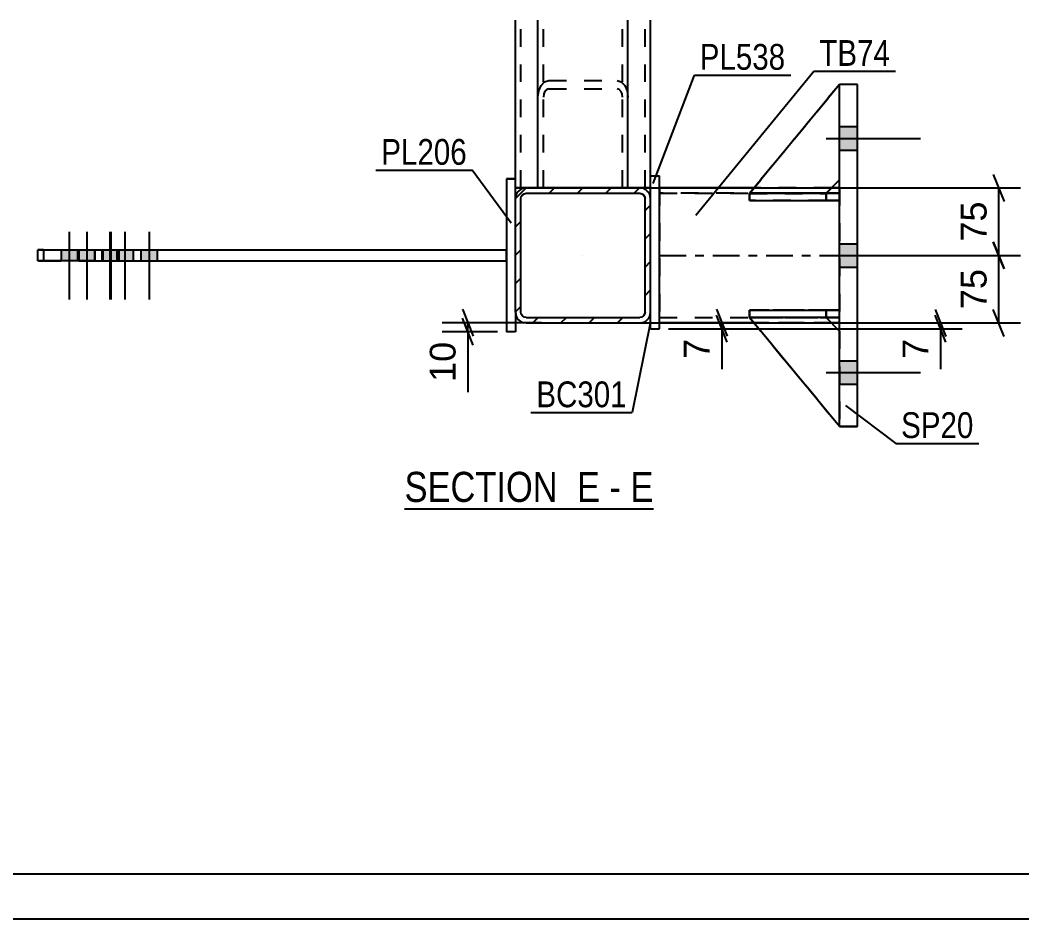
# Model space of a CAD drawing. Header units: millimetres. Extents: x -65 to 776, y -395 to 199.
# Drawn here: x 190.4 to 301.7, y -394.6 to -294.7 of the extents above; entities that cross this region are included whole.
import ezdxf

# ---------------------------------------------------------------- set-up
doc = ezdxf.new("R2010")
doc.units = ezdxf.units.MM
doc.linetypes.add('DXK_LINE_DOT2', pattern=[3.9198, 1.9599, -1.9599])
doc.linetypes.add('DXK_LINE_DOT3', pattern=[5.9187, 2.979, -0.9799, 0.9799, -0.9799])
doc.styles.add('Arial', font='ARIAL.TTF', dxfattribs={"height": 0.2})
doc.styles.add('Arial Narrow', font='ARIALN.TTF', dxfattribs={"height": 0.2})

# ---------------------------------------------------------------- blocks, each defined once
blk = doc.blocks.new('Unknown-318465366-1115')
at = {"color": 5, "linetype": 'Continuous'}
for p, q in [((-59.72, -389.56), (771.28, -389.56)), ((-64.72, -394.56), (776.28, -394.56))]:
    blk.add_line(p, q, dxfattribs=at)
blk = doc.blocks.new('Unknown-318465366-14 - 4032')
at = {"color": 6, "linetype": 'Continuous'}
blk.add_line((233.14, -348.98), (260.79, -348.98), dxfattribs=at)
at = {"color": 0, "linetype": 'Continuous'}
for points in [[(251.25, -348.23), (251.25, -344.73), (233.14, -344.73), (233.14, -348.23)], [(254.86, -348.23), (254.86, -344.73), (252.3, -344.73), (252.3, -348.23)], [(257.18, -348.23), (257.18, -344.73), (255.91, -344.73), (255.91, -348.23)], [(260.79, -348.23), (260.79, -344.73), (258.23, -344.73), (258.23, -348.23)]]:
    blk.add_wipeout(points, dxfattribs=at)
at = {"color": 7, "linetype": 'Continuous', "style": 'Arial Narrow'}
for s, p in [('SECTION ', (233.14, -348.23)), ('E', (252.3, -348.23)), ('E', (258.23, -348.23)), ('-', (255.91, -348.23))]:
    blk.add_text(s, height=3.34, dxfattribs=at).set_placement(p)
blk = doc.blocks.new('Bolt-318465366-4074 - 4032')
at = {"linetype": 'Continuous'}
for points in [[(198.74, -320.23), (196.94, -320.23), (196.94, -321.43), (198.74, -321.43)], [(201.42, -320.23), (199.62, -320.23), (199.62, -321.43), (201.42, -321.43)], [(202.98, -320.23), (201.18, -320.23), (201.18, -321.43), (202.98, -321.43)], [(205.66, -320.23), (203.86, -320.23), (203.86, -321.43), (205.66, -321.43)]]:
    blk.add_hatch(color=1, dxfattribs=at).paths.add_polyline_path(points)
at = {"color": 1, "linetype": 'Continuous'}
for p, q in [((197.84, -318.23), (197.84, -325.73)), ((200.52, -318.23), (200.52, -325.73)), ((202.08, -318.23), (202.08, -325.73)), ((204.76, -318.23), (204.76, -325.73)), ((196.94, -320.23), (196.94, -321.43)), ((198.74, -320.23), (198.74, -321.43)), ((199.62, -320.23), (199.62, -321.43)), ((201.18, -320.23), (201.18, -321.43)), ((201.42, -320.23), (201.42, -321.43)), ((202.98, -320.23), (202.98, -321.43)), ((203.86, -320.23), (203.86, -321.43)), ((205.66, -320.23), (205.66, -321.43))]:
    blk.add_line(p, q, dxfattribs=at)
blk = doc.blocks.new('Bolt-318465366-4075 - 4032')
at = {"linetype": 'Continuous'}
for points in [[(196.8, -320.23), (195, -320.23), (195, -321.43), (196.8, -321.43)], [(196.8, -320.23), (195, -320.23), (195, -321.43), (196.8, -321.43)], [(201.3, -320.23), (199.5, -320.23), (199.5, -321.43), (201.3, -321.43)], [(201.3, -320.23), (199.5, -320.23), (199.5, -321.43), (201.3, -321.43)]]:
    blk.add_hatch(color=1, dxfattribs=at).paths.add_polyline_path(points)
at = {"color": 1, "linetype": 'Continuous'}
for p, q in [((195.9, -318.23), (195.9, -325.73)), ((195.9, -318.23), (195.9, -325.73)), ((200.4, -318.23), (200.4, -325.73)), ((200.4, -318.23), (200.4, -325.73)), ((195, -320.23), (195, -321.43)), ((195, -320.23), (195, -321.43)), ((196.8, -320.23), (196.8, -321.43)), ((196.8, -320.23), (196.8, -321.43)), ((199.5, -320.23), (199.5, -321.43)), ((199.5, -320.23), (199.5, -321.43)), ((201.3, -320.23), (201.3, -321.43)), ((201.3, -320.23), (201.3, -321.43))]:
    blk.add_line(p, q, dxfattribs=at)
blk = doc.blocks.new('Bolt-318465366-4076 - 4032')
at = {"linetype": 'Continuous'}
for points in [[(198.75, -320.23), (196.95, -320.23), (196.95, -321.43), (198.75, -321.43)], [(201.42, -320.23), (199.62, -320.23), (199.62, -321.43), (201.42, -321.43)], [(202.99, -320.23), (201.19, -320.23), (201.19, -321.43), (202.99, -321.43)], [(205.66, -320.23), (203.86, -320.23), (203.86, -321.43), (205.66, -321.43)]]:
    blk.add_hatch(color=1, dxfattribs=at).paths.add_polyline_path(points)
at = {"color": 1, "linetype": 'Continuous'}
for p, q in [((197.85, -318.23), (197.85, -325.73)), ((200.52, -318.23), (200.52, -325.73)), ((202.09, -318.23), (202.09, -325.73)), ((204.76, -318.23), (204.76, -325.73)), ((196.95, -320.23), (196.95, -321.43)), ((198.75, -320.23), (198.75, -321.43)), ((199.62, -320.23), (199.62, -321.43)), ((201.19, -320.23), (201.19, -321.43)), ((201.42, -320.23), (201.42, -321.43)), ((202.99, -320.23), (202.99, -321.43)), ((203.86, -320.23), (203.86, -321.43)), ((205.66, -320.23), (205.66, -321.43))]:
    blk.add_line(p, q, dxfattribs=at)
blk = doc.blocks.new('Part-318465366-4104 - 4032')
at = {"linetype": 'Continuous'}
h = blk.add_hatch(dxfattribs=at)
h.set_pattern_fill('', scale=0.7, style=0, pattern_type=0)
h.set_pattern_definition([(45, (246.6567, -313.3403), (-1.57154, 1.57154), [])])
h.paths.add_polyline_path([(259.26, -313.34), (246.66, -313.34), (246.2, -313.43), (245.81, -313.69), (245.55, -314.08), (245.46, -314.54), (245.46, -327.14), (245.55, -327.6), (245.81, -327.99), (246.2, -328.25), (246.66, -328.34), (259.26, -328.34), (259.72, -328.25), (260.11, -327.99), (260.37, -327.6), (260.46, -327.14), (260.46, -314.54), (260.37, -314.08), (260.11, -313.69), (259.72, -313.43)])
h.paths.add_polyline_path([(259.81, -314.31), (259.86, -314.54), (259.86, -327.14), (259.81, -327.37), (259.68, -327.56), (259.49, -327.69), (259.26, -327.74), (246.66, -327.74), (246.43, -327.69), (246.23, -327.56), (246.1, -327.37), (246.06, -327.14), (246.06, -314.54), (246.1, -314.31), (246.23, -314.12), (246.43, -313.99), (246.66, -313.94), (259.26, -313.94), (259.49, -313.99), (259.68, -314.12)])
at = {"color": 2, "linetype": 'Continuous'}
for p, q in [((246.66, -313.34), (246.2, -313.43)), ((246.66, -313.34), (246.66, -313.34)), ((246.66, -313.34), (259.26, -313.34)), ((259.26, -313.34), (259.26, -313.34)), ((259.72, -313.43), (259.26, -313.34)), ((245.55, -314.08), (245.46, -314.54)), ((245.46, -314.54), (245.46, -314.54)), ((245.46, -327.14), (245.46, -314.54)), ((246.06, -314.54), (246.1, -314.31)), ((246.06, -314.54), (246.06, -314.54)), ((246.06, -327.14), (246.06, -314.54)), ((246.1, -314.31), (246.23, -314.12)), ((246.23, -314.12), (246.43, -313.99)), ((246.43, -313.99), (246.66, -313.94)), ((246.66, -313.94), (246.66, -313.94)), ((246.66, -313.94), (259.26, -313.94)), ((259.26, -313.94), (259.26, -313.94)), ((259.26, -313.94), (259.49, -313.99)), ((259.49, -313.99), (259.68, -314.12)), ((259.68, -314.12), (259.81, -314.31)), ((259.81, -314.31), (259.86, -314.54)), ((259.86, -314.54), (259.86, -314.54)), ((259.86, -327.14), (259.86, -314.54)), ((260.46, -314.54), (260.37, -314.08)), ((260.46, -314.54), (260.46, -314.54)), ((260.46, -327.14), (260.46, -314.54)), ((245.46, -327.14), (245.46, -327.14)), ((245.46, -327.14), (245.55, -327.6)), ((246.06, -327.14), (246.06, -327.14)), ((246.1, -327.37), (246.06, -327.14)), ((259.86, -327.14), (259.81, -327.37)), ((259.86, -327.14), (259.86, -327.14)), ((260.37, -327.6), (260.46, -327.14)), ((260.46, -327.14), (260.46, -327.14)), ((246.23, -327.56), (246.1, -327.37)), ((246.2, -328.25), (246.66, -328.34)), ((246.43, -327.69), (246.23, -327.56)), ((246.66, -327.74), (246.43, -327.69)), ((246.66, -327.74), (246.66, -327.74)), ((246.66, -327.74), (259.26, -327.74)), ((259.49, -327.69), (259.26, -327.74)), ((259.26, -327.74), (259.26, -327.74)), ((259.26, -328.34), (259.72, -328.25)), ((259.68, -327.56), (259.49, -327.69)), ((259.81, -327.37), (259.68, -327.56)), ((246.66, -328.34), (246.66, -328.34)), ((246.66, -328.34), (259.26, -328.34)), ((259.26, -328.34), (259.26, -328.34))]:
    blk.add_line(p, q, dxfattribs=at)
at = {"color": 7, "linetype": 'DXK_LINE_DOT3'}
blk.add_line((252.96, -320.84), (252.96, -320.84), dxfattribs=at)
at = {"color": 2, "linetype": 'Continuous'}
for centre, start, end in [((246.66, -314.54), 112.5, 157.5), ((259.26, -314.54), 22.5, 67.5), ((246.66, -327.14), 202.5, 247.5), ((259.26, -327.14), 292.5, 337.5)]:
    blk.add_arc(centre, 1.2, start, end, dxfattribs=at)
blk = doc.blocks.new('Part-318465366-4127 - 4032')
at = {"color": 2, "linetype": 'Continuous'}
for p, q in [((244.46, -312.33), (244.46, -312.33)), ((245.46, -312.33), (244.46, -312.33)), ((244.46, -312.33), (244.46, -329.33)), ((245.46, -312.33), (245.46, -312.33)), ((245.46, -314.54), (245.46, -312.33)), ((245.46, -327.14), (245.46, -329.33)), ((244.46, -329.33), (244.46, -329.33)), ((245.46, -329.33), (244.46, -329.33)), ((245.46, -329.33), (245.46, -329.33))]:
    blk.add_line(p, q, dxfattribs=at)
at = {"color": 7, "linetype": 'DXK_LINE_DOT2'}
for p, q in [((244.46, -312.33), (245.46, -312.33)), ((245.46, -327.14), (245.46, -314.54)), ((245.46, -329.33), (244.46, -329.33)), ((244.46, -329.33), (244.46, -329.33))]:
    blk.add_line(p, q, dxfattribs=at)
blk = doc.blocks.new('Bolt-318465366-4261 - 4032')
at = {"linetype": 'Continuous'}
for points in [[(283.46, -309.14), (283.46, -306.54), (281.46, -306.54), (281.46, -309.14)], [(283.46, -309.14), (283.46, -306.54), (281.46, -306.54), (281.46, -309.14)], [(283.46, -309.14), (283.46, -306.54), (281.46, -306.54), (281.46, -309.14)], [(283.46, -322.14), (283.46, -319.54), (281.46, -319.54), (281.46, -322.14)], [(283.46, -322.14), (283.46, -319.54), (281.46, -319.54), (281.46, -322.14)], [(283.46, -335.14), (283.46, -332.54), (281.46, -332.54), (281.46, -335.14)], [(283.46, -335.14), (283.46, -332.54), (281.46, -332.54), (281.46, -335.14)], [(283.46, -335.14), (283.46, -332.54), (281.46, -332.54), (281.46, -335.14)]]:
    blk.add_hatch(color=1, dxfattribs=at).paths.add_polyline_path(points)
at = {"color": 1, "linetype": 'Continuous'}
for p, q in [((281.46, -306.54), (283.46, -306.54)), ((281.46, -306.54), (283.46, -306.54)), ((281.46, -306.54), (283.46, -306.54)), ((279.96, -307.84), (290.46, -307.84)), ((279.96, -307.84), (290.46, -307.84)), ((279.96, -307.84), (290.46, -307.84)), ((281.46, -309.14), (283.46, -309.14)), ((281.46, -309.14), (283.46, -309.14)), ((281.46, -309.14), (283.46, -309.14)), ((281.46, -319.54), (283.46, -319.54)), ((281.46, -319.54), (283.46, -319.54)), ((279.96, -320.84), (290.46, -320.84)), ((279.96, -320.84), (290.46, -320.84)), ((281.46, -322.14), (283.46, -322.14)), ((281.46, -322.14), (283.46, -322.14)), ((281.46, -332.54), (283.46, -332.54)), ((281.46, -332.54), (283.46, -332.54)), ((281.46, -332.54), (283.46, -332.54)), ((279.96, -333.84), (290.46, -333.84)), ((279.96, -333.84), (290.46, -333.84)), ((279.96, -333.84), (290.46, -333.84)), ((281.46, -335.14), (283.46, -335.14)), ((281.46, -335.14), (283.46, -335.14)), ((281.46, -335.14), (283.46, -335.14))]:
    blk.add_line(p, q, dxfattribs=at)
blk = doc.blocks.new('Part-318465366-4133 - 4032')
at = {"color": 2, "linetype": 'Continuous'}
for p, q in [((260.46, -312), (261.46, -312)), ((260.46, -314.54), (260.46, -312)), ((261.46, -329), (261.46, -312)), ((260.46, -329), (260.46, -327.14)), ((260.46, -329), (261.46, -329))]:
    blk.add_line(p, q, dxfattribs=at)
at = {"color": 7, "linetype": 'DXK_LINE_DOT2'}
for p, q in [((260.46, -312), (261.46, -312)), ((260.46, -327.14), (260.46, -314.54)), ((260.46, -329), (261.46, -329))]:
    blk.add_line(p, q, dxfattribs=at)
blk = doc.blocks.new('Part-318465366-4202 - 4032')
at = {"color": 2, "linetype": 'Continuous'}
for p, q in [((271.46, -327.75), (271.46, -327.75)), ((279.96, -327.75), (271.46, -327.75)), ((281.46, -339.84), (271.46, -327.75)), ((279.96, -327.75), (279.96, -327.75)), ((279.96, -327.75), (281.46, -329.25))]:
    blk.add_line(p, q, dxfattribs=at)
at = {"color": 7, "linetype": 'DXK_LINE_DOT2'}
for p, q in [((271.46, -327.75), (279.96, -327.75)), ((281.46, -339.84), (271.46, -327.75)), ((279.96, -327.75), (281.46, -329.25)), ((281.46, -329.25), (281.46, -339.84))]:
    blk.add_line(p, q, dxfattribs=at)
blk = doc.blocks.new('Part-318465366-4138 - 4032')
at = {"color": 2, "linetype": 'Continuous'}
for p, q in [((271.96, -313.34), (261.46, -313.34)), ((281.46, -313.34), (280.56, -313.34)), ((271.95, -328.34), (261.46, -328.34)), ((281.46, -328.34), (280.55, -328.34))]:
    blk.add_line(p, q, dxfattribs=at)
at = {"color": 7, "linetype": 'DXK_LINE_DOT2'}
for p, q in [((261.46, -313.34), (261.46, -313.34)), ((261.46, -313.34), (261.46, -328.34)), ((261.46, -313.34), (281.46, -313.34)), ((280.56, -313.34), (271.96, -313.34)), ((281.46, -313.34), (281.46, -313.34)), ((281.46, -313.34), (281.46, -328.34)), ((281.46, -313.94), (261.46, -313.94)), ((261.46, -313.94), (281.46, -313.94)), ((261.46, -327.74), (281.46, -327.74)), ((261.46, -327.74), (281.46, -327.74)), ((281.46, -328.34), (261.46, -328.34)), ((280.55, -328.34), (271.95, -328.34))]:
    blk.add_line(p, q, dxfattribs=at)
at = {"color": 7, "linetype": 'DXK_LINE_DOT3'}
blk.add_line((261.46, -320.84), (281.46, -320.84), dxfattribs=at)
blk = doc.blocks.new('Part-318465366-4203 - 4032')
at = {"color": 7, "linetype": 'DXK_LINE_DOT2'}
for p, q in [((281.46, -301.84), (271.46, -313.95)), ((271.46, -313.95), (281.46, -301.84)), ((281.46, -312.45), (281.46, -301.84)), ((279.96, -313.95), (281.46, -312.45)), ((279.96, -313.95), (281.46, -312.45)), ((271.46, -313.95), (279.96, -313.95)), ((271.46, -313.95), (271.46, -313.95)), ((279.96, -313.95), (271.46, -313.95)), ((279.96, -313.95), (279.96, -313.95))]:
    blk.add_line(p, q, dxfattribs=at)
blk = doc.blocks.new('Part-318465366-4207 - 4032')
at = {"color": 2, "linetype": 'Continuous'}
for p, q in [((271.46, -326.94), (281.46, -326.94)), ((271.46, -326.94), (271.46, -327.74)), ((281.46, -326.94), (281.46, -326.94)), ((281.46, -327.74), (281.46, -326.94)), ((281.46, -327.74), (271.46, -327.74))]:
    blk.add_line(p, q, dxfattribs=at)
at = {"color": 7, "linetype": 'DXK_LINE_DOT2'}
for p, q in [((279.96, -326.94), (271.46, -326.94)), ((281.46, -326.94), (279.96, -326.94)), ((279.96, -326.94), (279.96, -327.74)), ((281.46, -326.94), (281.46, -326.94)), ((271.46, -327.74), (279.96, -327.74)), ((279.96, -327.74), (281.46, -327.74))]:
    blk.add_line(p, q, dxfattribs=at)
blk = doc.blocks.new('Part-318465366-4143 - 4032')
at = {"color": 2, "linetype": 'Continuous'}
for p, q in [((281.46, -339.84), (281.46, -301.84)), ((283.46, -301.84), (281.46, -301.84)), ((283.46, -339.84), (283.46, -301.84)), ((283.46, -339.84), (281.46, -339.84)), ((283.46, -339.84), (283.46, -339.84))]:
    blk.add_line(p, q, dxfattribs=at)
at = {"color": 7, "linetype": 'DXK_LINE_DOT2'}
for p, q in [((283.46, -301.84), (281.46, -301.84)), ((281.46, -339.84), (283.46, -339.84)), ((283.46, -339.84), (283.46, -339.84))]:
    blk.add_line(p, q, dxfattribs=at)
blk = doc.blocks.new('Part-318465366-4199 - 4032')
at = {"color": 2, "linetype": 'Continuous'}
for p, q in [((192.4, -320.23), (192.4, -320.23)), ((192.4, -320.23), (193.04, -320.23)), ((192.4, -321.43), (192.4, -320.23)), ((193.04, -320.23), (198.73, -320.23)), ((193.04, -320.23), (193.04, -321.43)), ((198.73, -320.23), (244.46, -320.23)), ((198.73, -320.23), (198.73, -321.43)), ((244.46, -320.23), (244.46, -320.23)), ((244.46, -321.43), (244.46, -320.23)), ((193.04, -321.43), (192.4, -321.43)), ((198.73, -321.43), (193.04, -321.43)), ((198.73, -321.43), (244.46, -321.43))]:
    blk.add_line(p, q, dxfattribs=at)
at = {"color": 7, "linetype": 'DXK_LINE_DOT2'}
for p, q in [((193.04, -320.23), (192.4, -320.23)), ((193.04, -320.23), (193.04, -320.23)), ((193.04, -320.23), (198.72, -320.23)), ((193.04, -320.23), (193.04, -321.43)), ((198.72, -320.23), (198.73, -320.23)), ((198.72, -320.23), (198.72, -321.43)), ((198.73, -320.23), (244.46, -320.23)), ((192.4, -321.43), (192.4, -321.43)), ((192.4, -321.43), (193.04, -321.43)), ((193.04, -321.43), (193.04, -321.43)), ((193.04, -321.43), (198.72, -321.43)), ((198.72, -321.43), (198.73, -321.43)), ((198.73, -321.43), (244.46, -321.43)), ((244.46, -321.43), (244.46, -321.43))]:
    blk.add_line(p, q, dxfattribs=at)
blk = doc.blocks.new('Part-318465366-4201 - 4032')
at = {"color": 7, "linetype": 'DXK_LINE_DOT2'}
for p, q in [((271.46, -327.75), (279.96, -327.75)), ((281.46, -339.84), (271.46, -327.75)), ((271.46, -327.75), (271.46, -327.75)), ((279.96, -327.75), (271.46, -327.75)), ((271.46, -327.75), (281.46, -339.84)), ((279.96, -327.75), (281.46, -329.25)), ((279.96, -327.75), (279.96, -327.75)), ((279.96, -327.75), (281.46, -329.25)), ((281.46, -329.25), (281.46, -339.84))]:
    blk.add_line(p, q, dxfattribs=at)
blk = doc.blocks.new('Part-318465366-4204 - 4032')
at = {"color": 2, "linetype": 'Continuous'}
for p, q in [((281.46, -301.84), (271.46, -313.95)), ((281.46, -301.84), (281.46, -301.84)), ((281.46, -301.84), (281.46, -301.84)), ((279.97, -313.94), (281.46, -312.45)), ((272.7, -313.95), (271.46, -313.95)), ((271.46, -313.95), (271.46, -313.95))]:
    blk.add_line(p, q, dxfattribs=at)
at = {"color": 7, "linetype": 'DXK_LINE_DOT2'}
for p, q in [((281.46, -301.84), (271.46, -313.95)), ((281.46, -312.45), (281.46, -301.84)), ((279.96, -313.95), (281.46, -312.45)), ((279.96, -313.95), (271.46, -313.95)), ((279.96, -313.95), (272.7, -313.95)), ((279.96, -313.95), (279.97, -313.94)), ((279.96, -313.95), (279.96, -313.95))]:
    blk.add_line(p, q, dxfattribs=at)
blk = doc.blocks.new('Part-318465366-4205 - 4032')
at = {"color": 7, "linetype": 'DXK_LINE_DOT2'}
for p, q in [((271.46, -327.74), (271.46, -326.94)), ((271.46, -326.94), (279.96, -326.94)), ((281.46, -326.94), (271.46, -326.94)), ((279.96, -327.74), (279.96, -326.94)), ((279.96, -326.94), (281.46, -326.94)), ((281.46, -327.74), (281.46, -326.94)), ((281.46, -327.74), (281.46, -326.94)), ((281.46, -326.94), (281.46, -326.94)), ((279.96, -327.74), (271.46, -327.74)), ((271.46, -327.74), (281.46, -327.74)), ((281.46, -327.74), (279.96, -327.74)), ((281.46, -327.74), (281.46, -327.74))]:
    blk.add_line(p, q, dxfattribs=at)
blk = doc.blocks.new('Part-318465366-4206 - 4032')
at = {"color": 7, "linetype": 'DXK_LINE_DOT2'}
for p, q in [((271.46, -314.74), (271.46, -313.94)), ((271.46, -313.94), (279.96, -313.94)), ((281.46, -313.94), (271.46, -313.94)), ((279.96, -314.74), (271.46, -314.74)), ((271.46, -314.74), (281.46, -314.74)), ((279.96, -314.74), (279.96, -313.94)), ((279.96, -313.94), (281.46, -313.94)), ((281.46, -314.74), (279.96, -314.74)), ((281.46, -314.74), (281.46, -313.94)), ((281.46, -314.74), (281.46, -313.94)), ((281.46, -313.94), (281.46, -313.94)), ((281.46, -314.74), (281.46, -314.74))]:
    blk.add_line(p, q, dxfattribs=at)
blk = doc.blocks.new('Part-318465366-4208 - 4032')
at = {"color": 2, "linetype": 'Continuous'}
for p, q in [((271.46, -313.94), (271.46, -313.94)), ((271.46, -313.94), (271.46, -314.74)), ((271.46, -314.74), (281.46, -314.74)), ((281.46, -313.94), (272.7, -313.94)), ((281.46, -313.94), (281.46, -313.94)), ((281.46, -313.94), (281.46, -314.74))]:
    blk.add_line(p, q, dxfattribs=at)
at = {"color": 7, "linetype": 'DXK_LINE_DOT2'}
for p, q in [((272.7, -313.94), (271.46, -313.94)), ((279.96, -313.94), (271.46, -313.94)), ((271.46, -314.74), (279.96, -314.74)), ((279.96, -313.94), (281.46, -313.94)), ((279.96, -313.94), (279.96, -314.74)), ((279.96, -314.74), (281.46, -314.74)), ((281.46, -313.94), (281.46, -313.94))]:
    blk.add_line(p, q, dxfattribs=at)
blk = doc.blocks.new('Part-318465366-4290 - 4032')
at = {"color": 2, "linetype": 'Continuous'}
for p, q in [((247.96, -313.34), (247.96, -294.7)), ((257.96, -313.34), (257.96, -294.7))]:
    blk.add_line(p, q, dxfattribs=at)
at = {"color": 7, "linetype": 'DXK_LINE_DOT2'}
for p, q in [((248.56, -313.34), (248.56, -294.7)), ((257.36, -313.34), (257.36, -294.7)), ((248.31, -301.96), (248.7, -301.56)), ((248.7, -301.56), (249.16, -301.42)), ((249.16, -301.42), (256.76, -301.42)), ((256.76, -301.42), (257.22, -301.56)), ((257.22, -301.56), (257.61, -301.96)), ((247.96, -303.27), (248.05, -302.56)), ((248.05, -302.56), (248.31, -301.96)), ((248.73, -302.61), (248.6, -302.91)), ((248.93, -302.41), (248.73, -302.61)), ((249.16, -302.34), (248.93, -302.41)), ((249.16, -302.34), (256.76, -302.34)), ((256.99, -302.41), (256.76, -302.34)), ((257.18, -302.61), (256.99, -302.41)), ((257.31, -302.91), (257.18, -302.61)), ((257.61, -301.96), (257.87, -302.56)), ((257.87, -302.56), (257.96, -303.27)), ((248.6, -302.91), (248.56, -303.27)), ((257.36, -303.27), (257.31, -302.91)), ((257.96, -313.34), (247.96, -313.34))]:
    blk.add_line(p, q, dxfattribs=at)
blk = doc.blocks.new('Part-318465366-4291 - 4032')
at = {"color": 2, "linetype": 'Continuous'}
for p, q in [((245.46, -312.33), (245.46, -294.7)), ((260.46, -312), (260.46, -294.7)), ((246.66, -313.34), (245.46, -313.34)), ((259.72, -313.34), (259.26, -313.34)), ((260.11, -313.34), (259.72, -313.34)), ((260.37, -313.34), (260.11, -313.34)), ((260.46, -313.34), (260.37, -313.34))]:
    blk.add_line(p, q, dxfattribs=at)
at = {"color": 7, "linetype": 'DXK_LINE_DOT2'}
for p, q in [((246.06, -313.34), (246.06, -294.7)), ((259.86, -313.34), (259.86, -294.7)), ((245.46, -313.34), (245.46, -312.33)), ((260.46, -313.34), (260.46, -312)), ((245.46, -313.34), (245.46, -313.34)), ((245.46, -313.34), (246.66, -313.34)), ((246.06, -313.34), (246.1, -313.34)), ((246.1, -313.34), (246.2, -313.34)), ((260.46, -313.34), (246.66, -313.34)), ((259.72, -313.34), (246.66, -313.34)), ((260.46, -313.34), (260.46, -313.34))]:
    blk.add_line(p, q, dxfattribs=at)
blk = doc.blocks.new('StraightDimension-318465366-4321 - 4032')
at = {"color": 7, "linetype": 'Continuous'}
for p, q in [((267.78, -326.82), (268.98, -329.82)), ((268.98, -330.5), (267.78, -327.5)), ((258.64, -328.32), (270.78, -328.32)), ((262.46, -329), (270.78, -329)), ((268.38, -329), (268.38, -328.32)), ((268.38, -329), (268.38, -333.47)), ((268.38, -329), (268.38, -333.47))]:
    blk.add_line(p, q, dxfattribs=at)
at = {"color": 0}
blk.add_wipeout([(267.63, -329.53), (263.43, -329.53), (263.43, -332.95), (267.63, -332.95)], dxfattribs=at)
at = {"color": 3, "style": 'Arial'}
blk.add_text('7', height=2.87, rotation=90.0002, dxfattribs=at).set_placement((267.03, -332.35))
blk = doc.blocks.new('StraightDimension-318465366-4329 - 4032')
at = {"color": 7, "linetype": 'Continuous'}
for p, q in [((292.08, -326.84), (293.28, -329.84)), ((293.28, -330.5), (292.08, -327.5)), ((262.46, -329), (295.08, -329)), ((282.46, -328.34), (295.08, -328.34)), ((292.68, -329), (292.68, -328.34)), ((292.68, -329), (292.68, -333.47)), ((292.68, -329), (292.68, -333.47))]:
    blk.add_line(p, q, dxfattribs=at)
at = {"color": 0}
blk.add_wipeout([(291.93, -329.53), (287.73, -329.53), (287.73, -332.95), (291.93, -332.95)], dxfattribs=at)
at = {"color": 3, "style": 'Arial'}
blk.add_text('7', height=2.87, rotation=90.0002, dxfattribs=at).set_placement((291.33, -332.35))
blk = doc.blocks.new('StraightDimension-318465366-4303 - 4032')
at = {"color": 7, "linetype": 'Continuous'}
for p, q in [((298.54, -311.84), (299.74, -314.84)), ((257.77, -313.34), (301.54, -313.34)), ((299.14, -320.84), (299.14, -313.34)), ((299.74, -322.34), (298.54, -319.34)), ((284.46, -320.84), (301.54, -320.84))]:
    blk.add_line(p, q, dxfattribs=at)
at = {"color": 0}
blk.add_wipeout([(298.39, -314.27), (294.19, -314.27), (294.19, -319.91), (298.39, -319.91)], dxfattribs=at)
at = {"color": 3, "style": 'Arial'}
blk.add_text('75', height=2.865, rotation=90.0002, dxfattribs=at).set_placement((297.79, -319.31))
blk = doc.blocks.new('StraightDimension-318465366-4295 - 4032')
at = {"color": 7, "linetype": 'Continuous'}
for p, q in [((239.56, -326.82), (240.76, -329.82)), ((240.76, -330.83), (239.56, -327.83)), ((248.34, -328.32), (237.31, -328.32)), ((243.46, -329.33), (237.31, -329.33)), ((240.16, -329.33), (240.16, -328.32)), ((240.16, -329.33), (240.16, -336.03)), ((240.16, -329.33), (240.16, -336.03))]:
    blk.add_line(p, q, dxfattribs=at)
at = {"color": 0}
blk.add_wipeout([(239.41, -329.85), (235.21, -329.85), (235.21, -335.5), (239.41, -335.5)], dxfattribs=at)
at = {"color": 3, "style": 'Arial'}
blk.add_text('10', height=2.865, rotation=90.0002, dxfattribs=at).set_placement((238.81, -334.9))
blk = doc.blocks.new('StraightDimension-318465366-4312 - 4032')
at = {"color": 7, "linetype": 'Continuous'}
for p, q in [((298.54, -319.34), (299.74, -322.34)), ((284.46, -320.84), (301.54, -320.84)), ((299.14, -328.34), (299.14, -320.84)), ((299.74, -329.84), (298.54, -326.84)), ((257.14, -328.34), (301.54, -328.34))]:
    blk.add_line(p, q, dxfattribs=at)
at = {"color": 0}
blk.add_wipeout([(298.39, -321.77), (294.19, -321.77), (294.19, -327.41), (298.39, -327.41)], dxfattribs=at)
at = {"color": 3, "style": 'Arial'}
blk.add_text('75', height=2.865, rotation=90.0002, dxfattribs=at).set_placement((297.79, -326.81))
blk = doc.blocks.new('Mark-318465366-4123 - 4032')
at = {"color": 30, "linetype": 'Continuous'}
for p in [(229.96, -311.38), (244.98, -317.26)]:
    blk.add_line(p, (240.66, -311.38), dxfattribs=at)
at = {"color": 0}
blk.add_wipeout([(240.06, -310.78), (240.06, -307.78), (230.56, -307.78), (230.56, -310.78)], dxfattribs=at)
blk.add_wipeout([(240.06, -310.78), (240.06, -307.78), (230.56, -307.78), (230.56, -310.78)], dxfattribs=at)
at = {"color": 3, "style": 'Arial Narrow'}
blk.add_text('PL206', height=2.863, dxfattribs=at).set_placement((230.56, -310.78))
blk = doc.blocks.new('Mark-318465366-4129 - 4032')
at = {"color": 30, "linetype": 'Continuous'}
for p, q in [((260.77, -312.84), (265.33, -300.82)), ((265.33, -300.82), (276.03, -300.82))]:
    blk.add_line(p, q, dxfattribs=at)
at = {"color": 0}
blk.add_wipeout([(275.43, -300.22), (275.43, -297.22), (265.93, -297.22), (265.93, -300.22)], dxfattribs=at)
blk.add_wipeout([(275.43, -300.22), (275.43, -297.22), (265.93, -297.22), (265.93, -300.22)], dxfattribs=at)
at = {"color": 3, "style": 'Arial Narrow'}
blk.add_text('PL538', height=2.863, dxfattribs=at).set_placement((265.93, -300.22))
blk = doc.blocks.new('Mark-318465366-4100 - 4032')
at = {"color": 30, "linetype": 'Continuous'}
for p in [(260.46, -328.23), (247.18, -338.31)]:
    blk.add_line(p, (258.43, -338.31), dxfattribs=at)
at = {"color": 0}
blk.add_wipeout([(257.83, -337.71), (257.83, -334.71), (247.78, -334.71), (247.78, -337.71)], dxfattribs=at)
blk.add_wipeout([(257.83, -337.71), (257.83, -334.71), (247.78, -334.71), (247.78, -337.71)], dxfattribs=at)
at = {"color": 3, "style": 'Arial Narrow'}
blk.add_text('BC301', height=2.863, dxfattribs=at).set_placement((247.78, -337.71))
blk = doc.blocks.new('Mark-318465366-4134 - 4032')
at = {"color": 30, "linetype": 'Continuous'}
for p, q in [((265.49, -316.37), (278.61, -300.39)), ((278.61, -300.39), (287.67, -300.39))]:
    blk.add_line(p, q, dxfattribs=at)
at = {"color": 0}
blk.add_wipeout([(287.07, -299.79), (287.07, -296.79), (279.21, -296.79), (279.21, -299.79)], dxfattribs=at)
blk.add_wipeout([(287.07, -299.79), (287.07, -296.79), (279.21, -296.79), (279.21, -299.79)], dxfattribs=at)
at = {"color": 3, "style": 'Arial Narrow'}
blk.add_text('TB74', height=2.863, dxfattribs=at).set_placement((279.21, -299.79))
blk = doc.blocks.new('Mark-318465366-4139 - 4032')
at = {"color": 30, "linetype": 'Continuous'}
for p, q in [((282.12, -337.51), (287.7, -341.73)), ((287.7, -341.73), (296.93, -341.73))]:
    blk.add_line(p, q, dxfattribs=at)
at = {"color": 0}
blk.add_wipeout([(296.33, -341.13), (296.33, -338.13), (288.3, -338.13), (288.3, -341.13)], dxfattribs=at)
blk.add_wipeout([(296.33, -341.13), (296.33, -338.13), (288.3, -338.13), (288.3, -341.13)], dxfattribs=at)
at = {"color": 3, "style": 'Arial Narrow'}
blk.add_text('SP20', height=2.863, dxfattribs=at).set_placement((288.3, -341.13))

msp = doc.modelspace()

# ---------------------------------------------------------------- block references
for name in ['Unknown-318465366-1115', 'Part-318465366-4291 - 4032', 'Part-318465366-4290 - 4032', 'Part-318465366-4203 - 4032', 'Part-318465366-4204 - 4032', 'Part-318465366-4143 - 4032', 'Bolt-318465366-4261 - 4032', 'Part-318465366-4127 - 4032', 'Part-318465366-4133 - 4032', 'Part-318465366-4104 - 4032', 'Part-318465366-4138 - 4032', 'Part-318465366-4206 - 4032', 'Part-318465366-4208 - 4032', 'Bolt-318465366-4075 - 4032', 'Bolt-318465366-4074 - 4032', 'Bolt-318465366-4076 - 4032', 'Part-318465366-4199 - 4032', 'Part-318465366-4207 - 4032', 'Part-318465366-4205 - 4032', 'Part-318465366-4202 - 4032', 'Part-318465366-4201 - 4032']:
    msp.add_blockref(name, (0, 0))

# ---------------------------------------------------------------- next in the draw order: block references
for name in ['Mark-318465366-4123 - 4032', 'StraightDimension-318465366-4303 - 4032', 'StraightDimension-318465366-4295 - 4032', 'StraightDimension-318465366-4321 - 4032', 'Mark-318465366-4139 - 4032', 'Unknown-318465366-14 - 4032']:
    msp.add_blockref(name, (0, 0))

# ---------------------------------------------------------------- next in the draw order: block references
for name in ['Mark-318465366-4129 - 4032', 'StraightDimension-318465366-4329 - 4032']:
    msp.add_blockref(name, (0, 0))

# ---------------------------------------------------------------- next in the draw order: block references
for name in ['Mark-318465366-4134 - 4032', 'StraightDimension-318465366-4312 - 4032']:
    msp.add_blockref(name, (0, 0))

# ---------------------------------------------------------------- next in the draw order: block references
msp.add_blockref('Mark-318465366-4100 - 4032', (0, 0))

doc.saveas('drawing.dxf')
